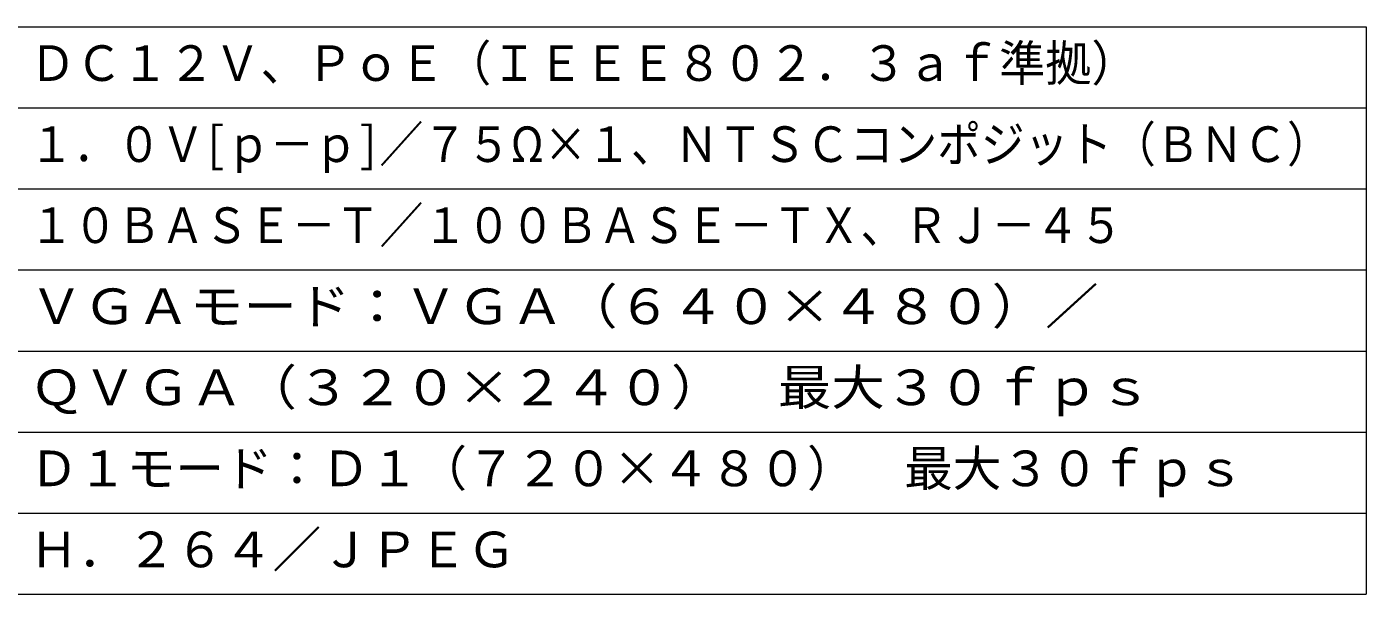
# Model space of a CAD drawing. Units: millimetres, scale not verified. Extents: x -62 to 63, y -56 to 57.
# Drawn here: x -20.2 to 62.5, y -56.5 to -21.5 of the extents above; entities that cross this region are included whole.
import ezdxf
from ezdxf.enums import TextEntityAlignment as Align

# ---------------------------------------------------------------- set-up
doc = ezdxf.new("R2010")
doc.units = ezdxf.units.MM
doc.header["$LTSCALE"] = 0.125
doc.layers.add('0-2_WAKU', color=1, linetype='Continuous', lineweight=18)
doc.layers.add('0-3_MOJI1', color=7, linetype='Continuous', lineweight=18)
doc.styles.add('ＭＳ ゴシック', font='')
doc.styles.get('ＭＳ ゴシック').set_extended_font_data('MS Gothic')

msp = doc.modelspace()

# ---------------------------------------------------------------- linework, layer by layer
at = {"layer": '0-2_WAKU', "color": 4}
for p, q in [((-62.4948, -21.4956), (62.5053, -21.4956)), ((-62.4948, -56.4956), (62.5053, -56.4956))]:
    msp.add_line(p, q, dxfattribs=at)
at = {"layer": '0-2_WAKU'}
for p, q in [((-62.4948, -26.4956), (62.5053, -26.4956)), ((-62.495, -31.4956), (62.5053, -31.4956)), ((-62.4948, -36.4956), (62.5053, -36.4956)), ((-62.495, -41.4956), (62.5053, -41.4956)), ((-62.495, -46.4956), (62.5053, -46.4956)), ((-62.495, -51.4956), (62.5053, -51.4956))]:
    msp.add_line(p, q, dxfattribs=at)
at = {"layer": '0-3_MOJI1', "color": 4}
msp.add_line((62.5053, -21.4956), (62.5053, -56.4956), dxfattribs=at)

# ---------------------------------------------------------------- texts
at = {"layer": '0-3_MOJI1', "style": 'ＭＳ ゴシック'}
for s, width, p in [('ＤＣ１２Ｖ、ＰｏＥ（ＩＥＥＥ８０２．３ａｆ準拠）', 0.95, (-19.9948, -25.4956)), ('１．０Ｖ[ｐ－ｐ]／７５Ω×１、ＮＴＳＣコンポジット（ＢＮＣ）', 0.9, (-19.995, -30.4956)), ('１０ＢＡＳＥ－Ｔ／１００ＢＡＳＥ－ＴＸ、ＲＪ－４５', 0.9, (-19.9948, -35.4956)), ('ＶＧＡモード：ＶＧＡ（６４０×４８０）／', 1.1, (-19.995, -40.4956)), ('ＱＶＧＡ（３２０×２４０）\u3000最大３０ｆｐｓ', 1.1, (-19.995, -45.4956))]:
    msp.add_text(s, height=2.199, dxfattribs=dict(at, width=width)).set_placement(p, align=Align.BOTTOM_LEFT)
for s, p in [('Ｄ１モード：Ｄ１（７２０×４８０）\u3000最大３０ｆｐｓ', (-19.995, -50.4956)), ('Ｈ．２６４／ＪＰＥＧ', (-19.995, -55.4956))]:
    msp.add_text(s, height=2.199, dxfattribs=at).set_placement(p, align=Align.BOTTOM_LEFT)

doc.saveas('drawing.dxf')
